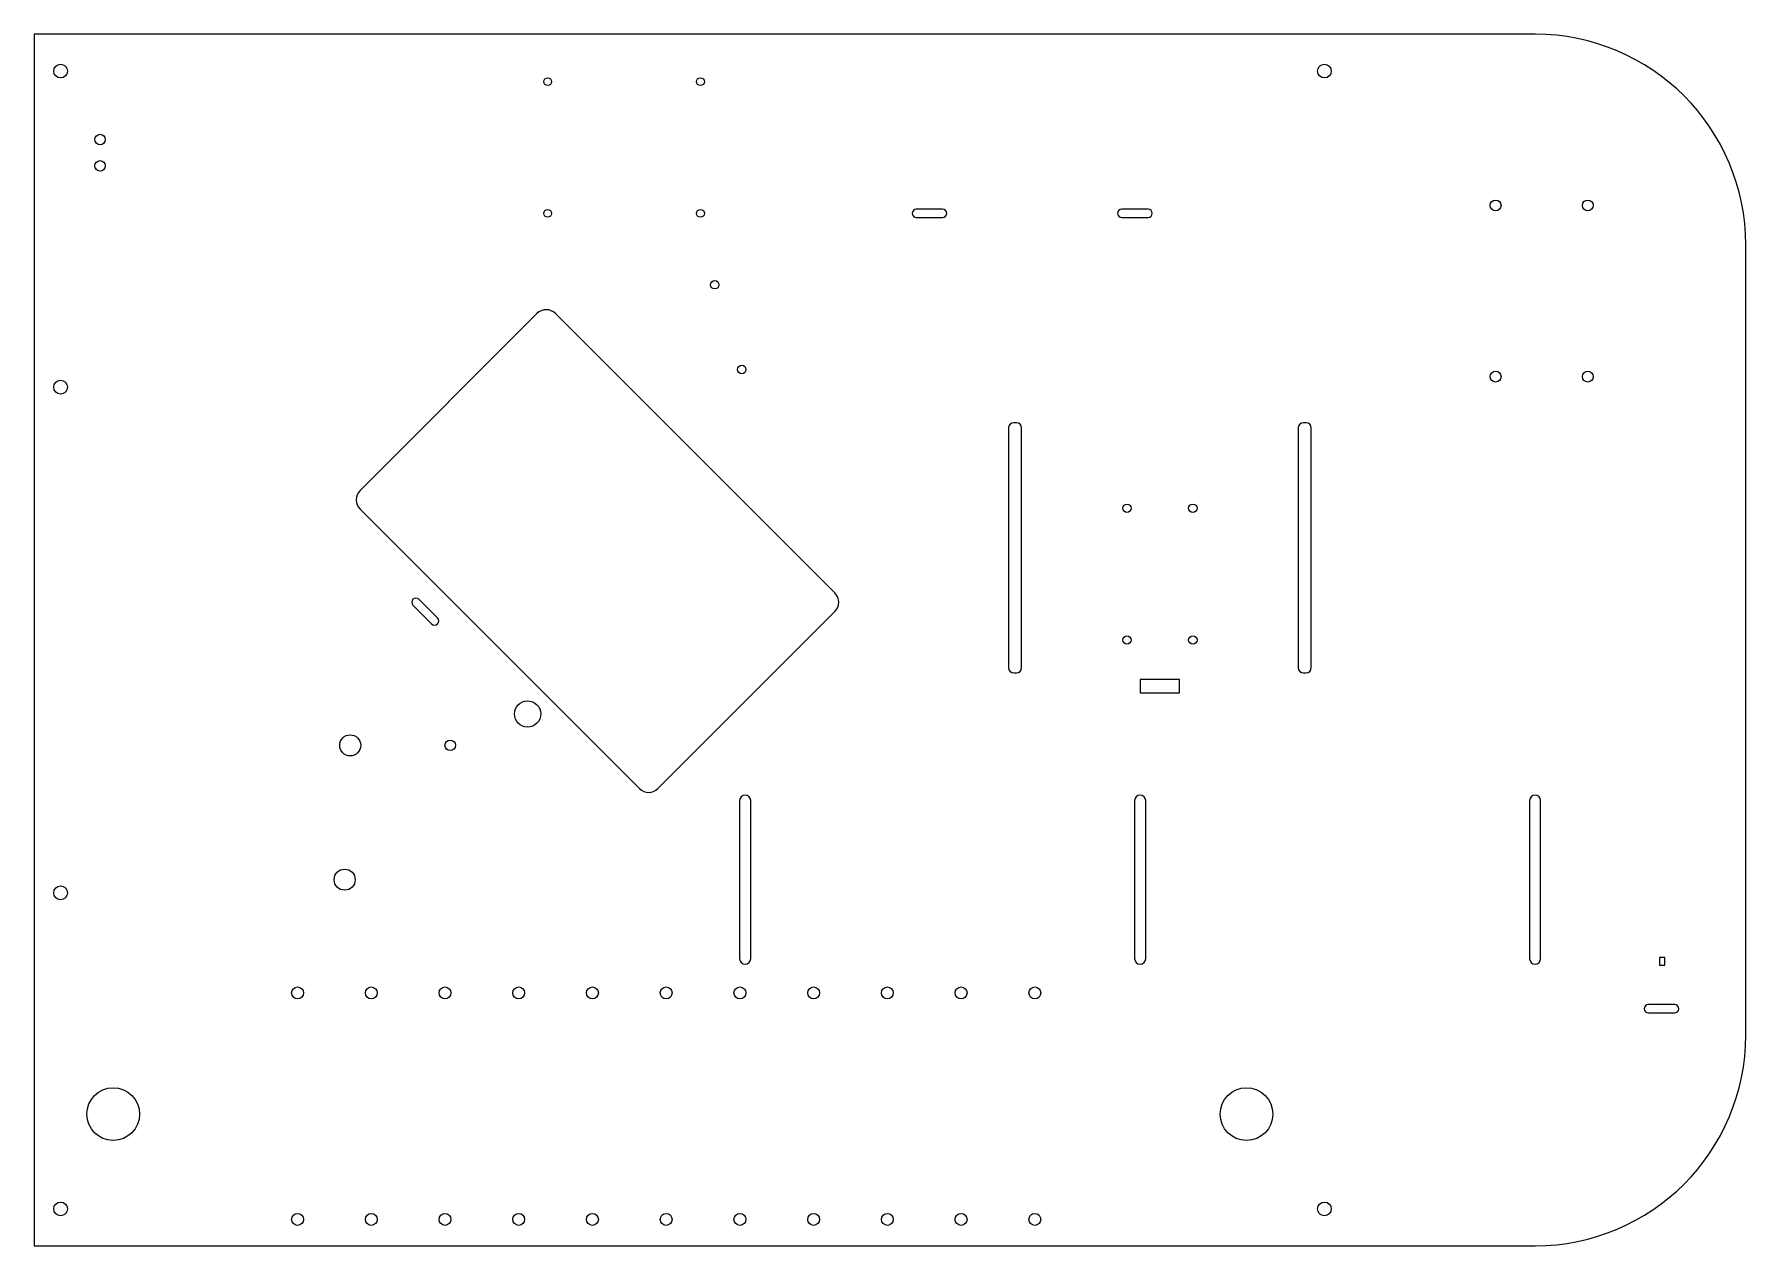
# Model space of a CAD drawing. Header units: millimetres. Extents: x -325 to 325, y -230 to 230.
import ezdxf

# ---------------------------------------------------------------- set-up
doc = ezdxf.new("R2010")
doc.units = ezdxf.units.MM

msp = doc.modelspace()

# ---------------------------------------------------------------- linework, layer by layer
at = {"color": 7, "linetype": 'Continuous', "lineweight": 25}
for p, q in [((-325, 230), (-325, -230)), ((245, 230), (-325, 230)), ((20, 163.6), (10, 163.6)), ((98, 163.6), (88, 163.6)), ((10, 160.4), (20, 160.4)), ((88, 160.4), (98, 160.4)), ((325, -150), (325, 150)), ((-134.08, 123.93), (-201.26, 56.76)), ((-20.94, 17.87), (-127.01, 123.93)), ((45, 80.5), (45, -10.5)), ((48, 82.5), (47, 82.5)), ((50, -10.5), (50, 80.5)), ((155, 80.5), (155, -10.5)), ((158, 82.5), (157, 82.5)), ((160, -10.5), (160, 80.5)), ((-201.26, 49.69), (-95.19, -56.38)), ((-181.17, 13.2), (-174.1, 6.13)), ((-171.84, 8.39), (-178.91, 15.46)), ((-88.12, -56.38), (-20.94, 10.8)), ((47, -12.5), (48, -12.5)), ((157, -12.5), (158, -12.5)), ((110, -15), (95, -15)), ((95, -15), (95, -20)), ((110, -20), (110, -15)), ((95, -20), (110, -20)), ((-57.1, -61), (-57.1, -121)), ((-52.9, -121), (-52.9, -61)), ((92.9, -61), (92.9, -121)), ((97.1, -121), (97.1, -61)), ((242.9, -61), (242.9, -121)), ((247.1, -121), (247.1, -61)), ((294.26, -120.5), (292.26, -120.5)), ((292.26, -120.5), (292.26, -123.5)), ((292.26, -123.5), (294.26, -123.5)), ((294.26, -123.5), (294.26, -120.5)), ((298, -138.4), (288, -138.4)), ((288, -141.6), (298, -141.6)), ((-325, -230), (245, -230))]:
    msp.add_line(p, q, dxfattribs=at)
for centre, radius in [((-315, 216), 2.6), ((165, 216), 2.6), ((-130, 212), 1.5), ((-72, 212), 1.5), ((-300, 190), 2), ((-300, 180), 2), ((-130, 162), 1.5), ((-72, 162), 1.5), ((230, 165), 2.05), ((265, 165), 2.05), ((-66.55, 134.89), 1.6), ((-56.3, 102.72), 1.6), ((-315, 96), 2.6), ((230, 100), 2.05), ((265, 100), 2.05), ((90, 50), 1.6), ((115, 50), 1.6), ((90, 0), 1.6), ((115, 0), 1.6), ((-137.62, -28.09), 5), ((-205, -40), 4), ((-167, -40), 2), ((-207.1, -91), 4), ((-315, -96), 2.6), ((-225, -134), 2.25), ((-197, -134), 2.25), ((-169, -134), 2.25), ((-141, -134), 2.25), ((-113, -134), 2.25), ((-85, -134), 2.25), ((-57, -134), 2.25), ((-29, -134), 2.25), ((-1, -134), 2.25), ((27, -134), 2.25), ((55, -134), 2.25), ((-295, -180), 10), ((135.39, -180), 10), ((-315, -216), 2.6), ((165, -216), 2.6), ((-225, -220), 2.25), ((-197, -220), 2.25), ((-169, -220), 2.25), ((-141, -220), 2.25), ((-113, -220), 2.25), ((-85, -220), 2.25), ((-57, -220), 2.25), ((-29, -220), 2.25), ((-1, -220), 2.25), ((27, -220), 2.25), ((55, -220), 2.25)]:
    msp.add_circle(centre, radius, dxfattribs=at)
for centre, radius, start, end in [((245, 150), 80, 0, 90), ((10, 162), 1.6, 90, 270), ((20, 162), 1.6, 270, 90), ((88, 162), 1.6, 90, 270), ((98, 162), 1.6, 270, 90), ((-130.55, 120.4), 5, 45, 135), ((47, 80.5), 2, 90, 180), ((48, 80.5), 2, 0, 90), ((157, 80.5), 2, 90, 180), ((158, 80.5), 2, 0, 90), ((-197.72, 53.22), 5, 135, 225), ((-180.04, 14.33), 1.6, 45, 225), ((-24.48, 14.33), 5, 315, 45), ((-172.97, 7.26), 1.6, 225, 45), ((47, -10.5), 2, 180, 270), ((48, -10.5), 2, 270, 0), ((157, -10.5), 2, 180, 270), ((158, -10.5), 2, 270, 0), ((-91.65, -52.84), 5, 225, 315), ((-55, -61), 2.1, 0, 180), ((95, -61), 2.1, 0, 180), ((245, -61), 2.1, 0, 180), ((-55, -121), 2.1, 180, 0), ((95, -121), 2.1, 180, 0), ((245, -121), 2.1, 180, 0), ((288, -140), 1.6, 90, 270), ((298, -140), 1.6, 270, 90), ((245, -150), 80, 270, 0)]:
    msp.add_arc(centre, radius, start, end, dxfattribs=at)

doc.saveas('drawing.dxf')
